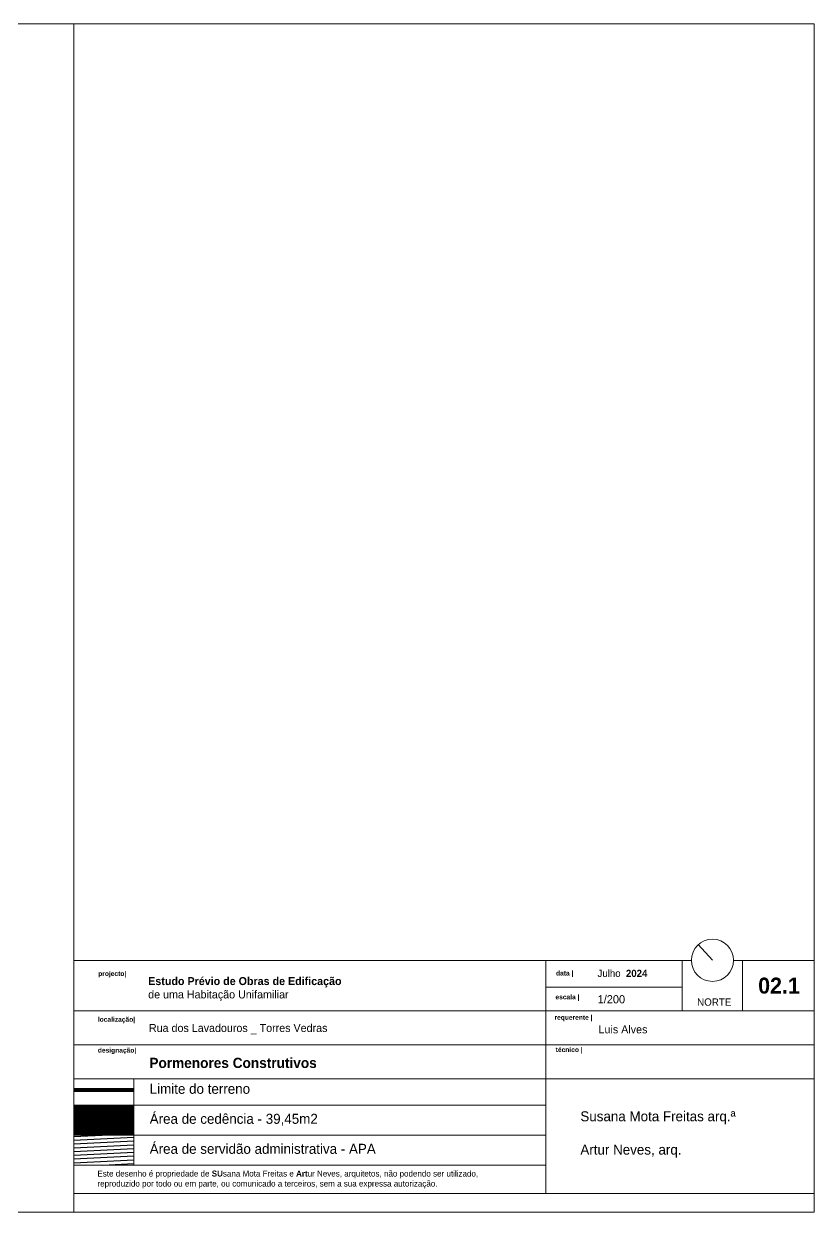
# Paper-space layout 'F02.1_POR CONST' of a CAD drawing. Extents: x -24.6 to 14.9, y -8.7 to 21.
# Drawn here: x -4.85 to 14.9, y -8.71 to 20.99 of the extents above; entities that cross this region are included whole.
import ezdxf

# ---------------------------------------------------------------- set-up
doc = ezdxf.new("R2010")
doc.units = 0
doc.header["$MEASUREMENT"] = 0
doc.linetypes.add('DASHED', pattern=[70, 50, -20])
for name, color, linetype, lineweight in [('.folha', 7, 'Continuous', 9), ('0_folha', 7, 'Continuous', 9), ('0_Limites_Terreno', 30, 'DASHED', 35), ('PROPOSTA', 7, 'Continuous', 0)]:
    doc.layers.add(name, color=color, linetype=linetype, lineweight=lineweight)
doc.layers.add('0_PROP.trama', color=251, linetype='Continuous')
doc.layers.add('0_PROPfinal', color=4, linetype='Continuous')
doc.styles.add('creativespace', font='GOTHIC.TTF')

psp = doc.layouts.new('F02.1_POR CONST')

# ---------------------------------------------------------------- hatches: boundary and pattern name
at = {"layer": '0_PROP.trama'}
h = psp.add_hatch(dxfattribs=at)
h.set_pattern_fill('ANSI31', color=5, scale=0.75)
h.set_pattern_definition([(2.85696, (84.72945, 2.37577), (-0.00467275, 0.09363348), [])])
h.paths.add_polyline_path([(-3.597, -6.784), (-3.597, -7.534), (-2.097, -7.534), (-2.097, -6.784)])
at = {"layer": '0_PROPfinal', "linetype": 'Continuous', "transparency": 33554498}
h = psp.add_hatch(dxfattribs=at)
h.set_pattern_fill('ANSI32', color=30, scale=0.0235, angle=42.143)
h.set_pattern_definition([(45, (-27.370654, -131.11571), (-0.0062313785, 0.0062313785), []), (45, (-27.3665, -131.11571), (-0.0062313785, 0.0062313785), [])])
h.paths.add_polyline_path([(-2.097, -6.034), (-3.597, -6.034), (-3.597, -6.784), (-2.097, -6.784)])

# ---------------------------------------------------------------- linework, layer by layer
at = {"layer": '.folha'}
for p, q in [((14.903, 20.986), (-24.597, 20.986)), ((-3.597, 20.986), (-3.597, -8.714)), ((-3.597, 20.986), (-3.597, -8.714)), ((14.903, 20.986), (14.903, -8.714)), ((14.903, -8.714), (-24.597, -8.714))]:
    psp.add_line(p, q, dxfattribs=at)
at = {"layer": '0_folha'}
for p, q in [((12.36, -2.418), (12.006, -2.027)), ((-2.097, -5.379), (-2.097, -7.534))]:
    psp.add_line(p, q, dxfattribs=at)
at = {"layer": '0_folha', "color": 7}
for p, q in [((-3.597, -2.419), (11.607, -2.419)), ((8.197, -2.419), (8.197, -4.529)), ((8.197, -2.419), (8.197, -8.242)), ((8.812, -2.419), (11.607, -2.419)), ((11.833, -2.419), (11.607, -2.419)), ((11.607, -2.419), (11.607, -3.679)), ((13.113, -2.419), (12.887, -2.419)), ((13.113, -2.419), (13.113, -3.679)), ((13.113, -2.419), (14.903, -2.419)), ((8.197, -3.089), (11.607, -3.089)), ((-3.597, -3.679), (11.607, -3.679)), ((8.812, -3.679), (11.607, -3.679)), ((13.113, -3.679), (11.607, -3.679)), ((13.113, -3.679), (14.903, -3.679)), ((-3.597, -4.529), (14.903, -4.529)), ((-3.597, -5.379), (14.903, -5.379)), ((-3.597, -6.034), (8.197, -6.034)), ((-3.597, -6.034), (8.197, -6.034)), ((-3.597, -6.784), (8.197, -6.784)), ((-3.597, -7.534), (8.197, -7.534)), ((-3.597, -7.534), (8.197, -7.534)), ((-3.597, -8.242), (14.903, -8.242))]:
    psp.add_line(p, q, dxfattribs=at)
psp.add_circle((12.36, -2.418), 0.527, dxfattribs=at)
at = {"layer": '0_Limites_Terreno', "ltscale": 0.02, "const_width": 0.1, "flags": 128}
psp.add_lwpolyline([(-3.592, -5.659), (-2.097, -5.659)], dxfattribs=at)
at = {"layer": 'PROPOSTA'}
for p in [(-3.597, -2.419), (-3.597, -8.214)]:
    psp.add_line(p, (-3.597, -8.714), dxfattribs=at)

# ---------------------------------------------------------------- texts
at = {"layer": '0_folha', "color": 7, "attachment_point": 1, "style": 'creativespace'}
for s, insert, char_height, width in [('{\\fCentury Gothic|b1|i0|c0|p34;\\C0;data |}', (8.451, -2.678), 0.12, 8), ('{\\fCentury Gothic|b1|i0|c0|p34;projecto|}', (-2.987, -2.69), 0.12, 8), ('{\\fCentury Gothic|b1|i0|c0|p34;02.1}', (13.502, -2.85), 0.4, 1.16), ('{\\fCentury Gothic|b1|i0|c0|p34;escala |}', (8.437, -3.274), 0.12, 8), ('{\\fCentury Gothic|b1|i0|c0|p34;localização|}', (-2.996, -3.834), 0.12, 8), ('{\\fCentury Gothic|b1|i0|c0|p34;requerente |}', (8.414, -3.785), 0.12, 8), ('{\\fCentury Gothic|b1|i0|c0|p34;designação|}', (-2.996, -4.604), 0.12, 8), ('{\\fCentury Gothic|b1|i0|c0|p34;técnico |}', (8.444, -4.591), 0.12, 8)]:
    psp.add_mtext(s, dxfattribs=dict(at, insert=insert, char_height=char_height, width=width))
for s, insert, char_height in [('Julho  {\\fCentury Gothic|b1|i0|c0|p34;2024}', (9.489, -2.654), 0.18), ('{\\fCentury Gothic|b0|i0|c0|p34;NORTE}', (11.976, -3.37), 0.18304), ('{\\fCentury Gothic|b1|i0|c0|p34;Pormenores Construtivos}', (-1.709, -4.854), 0.25465)]:
    psp.add_mtext(s, dxfattribs=dict(at, insert=insert, char_height=char_height))
at = {"layer": '0_folha', "attachment_point": 1, "style": 'creativespace'}
for s, insert, char_height in [('{\\fCentury Gothic|b1|i0|c0|p34;Estudo Prévio de Obras de Edificação\\P}de uma Habitação Unifamiliar ', (-1.738, -2.837), 0.2), ('{\\fCentury Gothic|b0|i0|c0|p34;1/200}', (9.492, -3.289), 0.20456), ('Rua dos Lavadouros _ Torres Vedras', (-1.72, -4.009), 0.2), ('Luis Alves', (9.514, -4.044), 0.2002), ('Este desenho é propriedade de {\\fCentury Gothic|b1|i0|c0|p34;SU}sana Mota Freitas e {\\fCentury Gothic|b1|i0|c0|p34;Art}ur Neves, arquitetos, não podendo ser utilizado,\\Preproduzido por todo ou em parte, ou comunicado a terceiros, sem a sua expressa autorização.', (-3.006, -7.672), 0.15)]:
    psp.add_mtext(s, dxfattribs=dict(at, insert=insert, char_height=char_height))
at = {"layer": '0_folha', "char_height": 0.25, "width": 21.52415, "attachment_point": 1, "style": 'creativespace'}
for s, insert in [('Limite do terreno ', (-1.701, -5.504)), ('Área de cedência - 39,45m2', (-1.701, -6.254)), ('Susana Mota Freitas arq.ª\\P\\PArtur Neves, arq.', (9.06, -6.191)), ('Área de servidão administrativa - APA', (-1.701, -7.004))]:
    psp.add_mtext(s, dxfattribs=dict(at, insert=insert))

doc.saveas('drawing.dxf')
